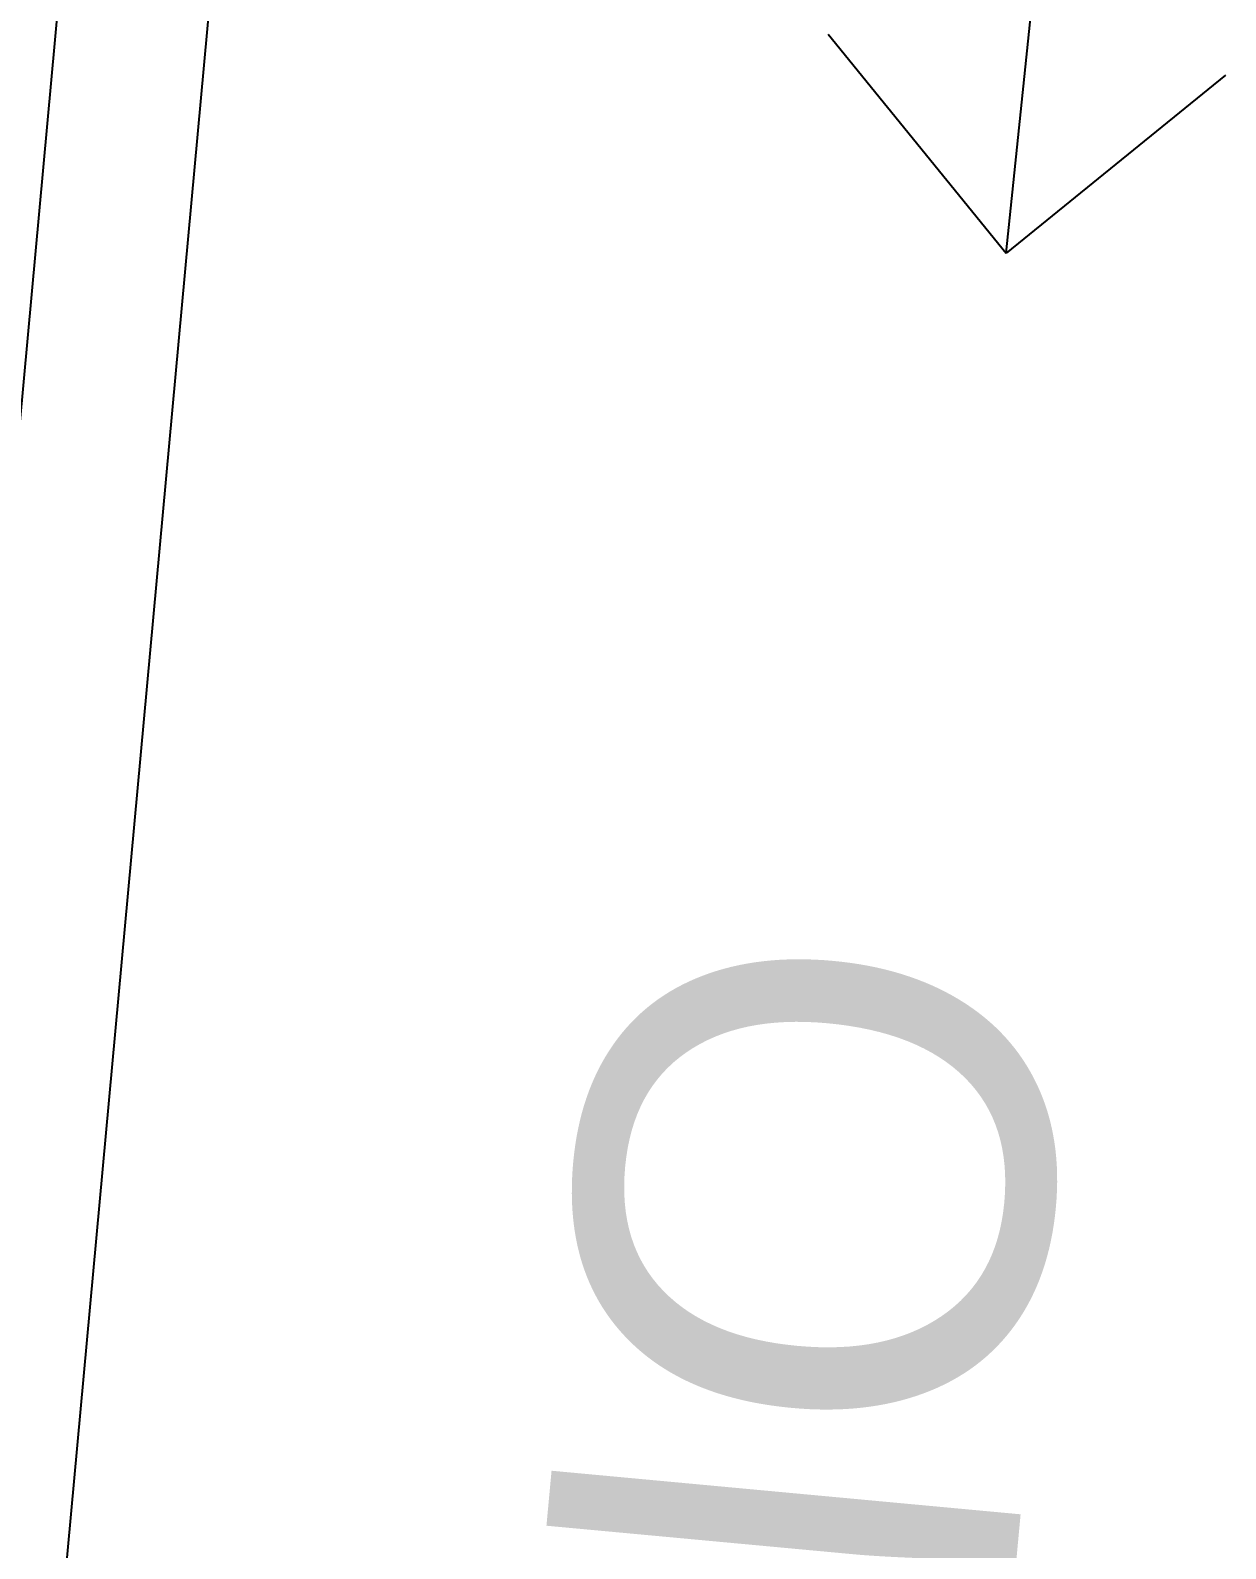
# Model space of a CAD drawing. Extents: x -30 to 1202, y 231 to 898.
# Drawn here: x 437.38 to 443.73, y 393.97 to 402.03 of the extents above; entities that cross this region are included whole.
import ezdxf

# ---------------------------------------------------------------- set-up
doc = ezdxf.new("R2010")
doc.units = 0
doc.header["$LTSCALE"] = 0.04
doc.layers.add('0.2', color=2, linetype='CONTINUOUS')
doc.layers.add('PISOS', color=1, linetype='CONTINUOUS')
doc.styles.add('STYLE2', font='arial.ttf')

msp = doc.modelspace()

# ---------------------------------------------------------------- linework, layer by layer
at = {"layer": '0.2'}
for p, q in [((442.5626, 400.85), (443.5455, 410.3756)), ((441.6164, 402.014), (442.5626, 400.85)), ((443.7265, 401.7962), (442.5626, 400.85))]:
    msp.add_line(p, q, dxfattribs=at)
at = {"layer": 'PISOS'}
for p, q in [((439.8102, 426.9683), (433.8725, 362.3766)), ((440.6069, 426.8951), (434.6759, 362.3766))]:
    msp.add_line(p, q, dxfattribs=at)

# ---------------------------------------------------------------- texts
at = {"layer": '0.2', "style": 'STYLE2'}
msp.add_text('Calle BELGRANO', height=2.5, rotation=84.6883, dxfattribs=at).set_placement((440.2934, 368.9302))

doc.saveas('drawing.dxf')
